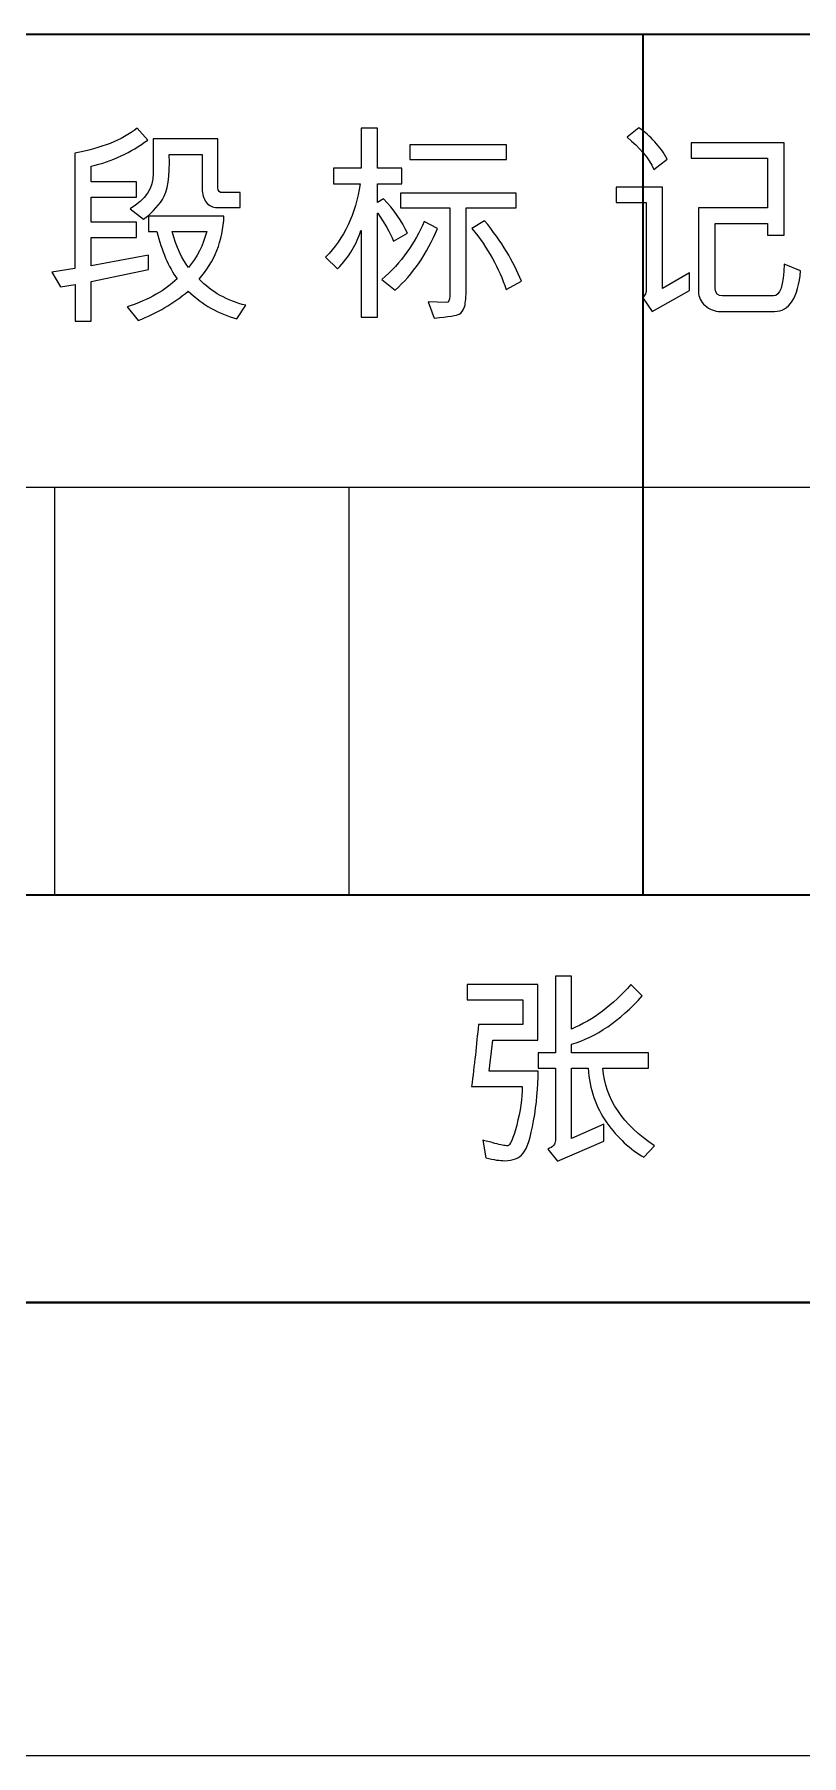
# Model space of a CAD drawing. Header units: millimetres. Extents: x -945 to 945, y -155 to 148.
# Drawn here: x -107.84 to -90.89, y -148.5 to -110.5 of the extents above; entities that cross this region are included whole.
import ezdxf

# ---------------------------------------------------------------- set-up
doc = ezdxf.new("R2010")
doc.units = ezdxf.units.MM
doc.header["$MEASUREMENT"] = 0
doc.layers.add('layer 1', color=7, linetype='Continuous')

msp = doc.modelspace()

# ---------------------------------------------------------------- linework, layer by layer
at = {"layer": 'layer 1', "lineweight": 35}
for points in [[(-70.396, -110.5), (-70.396, -110.5), (-200.396, -110.5), (-200.396, -110.5)], [(-94.396, -110.5), (-94.396, -110.5), (-94.396, -129.5), (-94.396, -129.5)], [(-20.396, -129.5), (-20.396, -129.5), (-120.396, -129.5), (-120.396, -129.5)], [(-420.396, -138.5), (-420.396, -138.5), (-20.396, -138.5), (-20.396, -138.5)], [(-20.396, -138.5), (-20.396, -138.5), (-200.396, -138.5), (-200.396, -138.5)]]:
    msp.add_open_spline(points, degree=3, dxfattribs=at)
at = {"layer": 'layer 1', "color": 3}
for points, knots in [([(-105.3201, -115.6902), (-105.3201, -115.6902), (-106.5853, -115.9544), (-106.5853, -115.9544), (-106.5853, -115.9544), (-106.5853, -116.8292), (-106.5853, -116.8292), (-106.5853, -116.8292), (-106.9397, -116.8292), (-106.9397, -116.8292), (-106.9397, -116.8292), (-106.9397, -116.0187), (-106.9397, -116.0187), (-106.9397, -116.0187), (-107.2587, -116.0759), (-107.2587, -116.0759), (-107.2587, -116.0759), (-107.4516, -115.7521), (-107.4516, -115.7521), (-107.4516, -115.7521), (-106.9436, -115.6675), (-106.9436, -115.6675), (-106.9436, -115.6675), (-106.9436, -113.1182), (-106.9436, -113.1182), (-106.3682, -113.0171), (-105.9088, -112.8352), (-105.5662, -112.5718), (-105.5662, -112.5718), (-105.3342, -112.8313), (-105.3342, -112.8313), (-105.6995, -113.108), (-106.1173, -113.3008), (-106.5853, -113.4098), (-106.5853, -113.4098), (-106.5853, -113.7524), (-106.5853, -113.7524), (-106.5853, -113.7524), (-105.5843, -113.7524), (-105.5843, -113.7524), (-105.5843, -113.7524), (-105.5796, -114.0965), (-105.5796, -114.0965), (-105.5796, -114.0965), (-106.5853, -114.0965), (-106.5853, -114.0965), (-106.5853, -114.0965), (-106.5853, -114.6452), (-106.5853, -114.6452), (-106.5853, -114.6452), (-105.5796, -114.6452), (-105.5796, -114.6452), (-105.5796, -114.6452), (-105.5796, -114.9855), (-105.5796, -114.9855), (-105.5796, -114.9855), (-106.5853, -114.9855), (-106.5853, -114.9855), (-106.5853, -114.9855), (-106.5853, -115.6055), (-106.5853, -115.6055), (-106.5853, -115.6055), (-105.3201, -115.3759), (-105.3201, -115.3759), (-105.3201, -115.3759), (-105.3201, -115.6902), (-105.3201, -115.6902)], [0, 0, 0, 0, 0.0454545, 0.0454545, 0.0454545, 0.0909091, 0.0909091, 0.0909091, 0.1363636, 0.1363636, 0.1363636, 0.1818182, 0.1818182, 0.1818182, 0.2272727, 0.2272727, 0.2272727, 0.2727273, 0.2727273, 0.2727273, 0.3181818, 0.3181818, 0.3181818, 0.3636364, 0.3636364, 0.3636364, 0.4090909, 0.4090909, 0.4090909, 0.4545455, 0.4545455, 0.4545455, 0.5, 0.5, 0.5, 0.5454545, 0.5454545, 0.5454545, 0.5909091, 0.5909091, 0.5909091, 0.6363636, 0.6363636, 0.6363636, 0.6818182, 0.6818182, 0.6818182, 0.7272727, 0.7272727, 0.7272727, 0.7727273, 0.7727273, 0.7727273, 0.8181818, 0.8181818, 0.8181818, 0.8636364, 0.8636364, 0.8636364, 0.9090909, 0.9090909, 0.9090909, 0.9545455, 0.9545455, 0.9545455, 1, 1, 1, 1]), ([(-103.2897, -114.3215), (-103.2897, -114.3215), (-103.7977, -114.3215), (-103.7977, -114.3215), (-103.902, -114.3215), (-103.9835, -114.2823), (-104.0423, -114.2031), (-104.1011, -114.1247), (-104.1309, -114.026), (-104.1309, -113.9084), (-104.1309, -113.9084), (-104.1309, -113.1503), (-104.1309, -113.1503), (-104.1309, -113.1503), (-104.8607, -113.1503), (-104.8607, -113.1503), (-104.8411, -113.6371), (-104.8905, -113.9687), (-105.0104, -114.1459), (-105.1296, -114.3231), (-105.2691, -114.4681), (-105.4283, -114.581), (-105.4283, -114.581), (-105.7246, -114.3536), (-105.7246, -114.3536), (-105.3828, -114.1443), (-105.2119, -113.8856), (-105.2119, -113.5776), (-105.2119, -113.5776), (-105.2119, -112.8062), (-105.2119, -112.8062), (-105.2119, -112.8062), (-103.7836, -112.8062), (-103.7836, -112.8062), (-103.7836, -112.8062), (-103.7836, -113.8896), (-103.7836, -113.8896), (-103.7836, -113.9585), (-103.7491, -113.993), (-103.6801, -113.993), (-103.6801, -113.993), (-103.2897, -113.993), (-103.2897, -113.993), (-103.2897, -113.993), (-103.2897, -114.3215), (-103.2897, -114.3215)], [0, 0, 0, 0, 0.0666667, 0.0666667, 0.0666667, 0.1333333, 0.1333333, 0.1333333, 0.2, 0.2, 0.2, 0.2666667, 0.2666667, 0.2666667, 0.3333333, 0.3333333, 0.3333333, 0.4, 0.4, 0.4, 0.4666667, 0.4666667, 0.4666667, 0.5333333, 0.5333333, 0.5333333, 0.6, 0.6, 0.6, 0.6666667, 0.6666667, 0.6666667, 0.7333333, 0.7333333, 0.7333333, 0.8, 0.8, 0.8, 0.8666667, 0.8666667, 0.8666667, 0.9333333, 0.9333333, 0.9333333, 1, 1, 1, 1]), ([(-99.5946, -114.8914), (-99.5946, -114.8914), (-99.905, -115.0654), (-99.905, -115.0654), (-99.9873, -114.8694), (-100.1033, -114.6641), (-100.2515, -114.4477), (-100.2515, -114.4477), (-100.2609, -114.4477), (-100.2609, -114.4477), (-100.2609, -114.4477), (-100.2609, -116.7446), (-100.2609, -116.7446), (-100.2609, -116.7446), (-100.6191, -116.7446), (-100.6191, -116.7446), (-100.6191, -116.7446), (-100.6191, -114.8295), (-100.6191, -114.8295), (-100.6191, -114.8295), (-100.6285, -114.8295), (-100.6285, -114.8295), (-100.7109, -115.1203), (-100.8818, -115.4009), (-101.1404, -115.6722), (-101.1404, -115.6722), (-101.4046, -115.4174), (-101.4046, -115.4174), (-100.997, -115.0051), (-100.743, -114.4665), (-100.6419, -113.8002), (-100.6419, -113.8002), (-101.2298, -113.8002), (-101.2298, -113.8002), (-101.2298, -113.8002), (-101.2298, -113.456), (-101.2298, -113.456), (-101.2298, -113.456), (-100.6191, -113.456), (-100.6191, -113.456), (-100.6191, -113.456), (-100.6191, -112.5671), (-100.6191, -112.5671), (-100.6191, -112.5671), (-100.2609, -112.5671), (-100.2609, -112.5671), (-100.2609, -112.5671), (-100.2609, -113.456), (-100.2609, -113.456), (-100.2609, -113.456), (-99.7255, -113.456), (-99.7255, -113.456), (-99.7255, -113.456), (-99.7255, -113.8002), (-99.7255, -113.8002), (-99.7255, -113.8002), (-100.2609, -113.8002), (-100.2609, -113.8002), (-100.2609, -113.8002), (-100.2609, -114.2141), (-100.2609, -114.2141), (-100.2609, -114.2141), (-100.1253, -114.1286), (-100.1253, -114.1286), (-99.9003, -114.3646), (-99.7231, -114.6186), (-99.5946, -114.8914)], [0, 0, 0, 0, 0.0454545, 0.0454545, 0.0454545, 0.0909091, 0.0909091, 0.0909091, 0.1363636, 0.1363636, 0.1363636, 0.1818182, 0.1818182, 0.1818182, 0.2272727, 0.2272727, 0.2272727, 0.2727273, 0.2727273, 0.2727273, 0.3181818, 0.3181818, 0.3181818, 0.3636364, 0.3636364, 0.3636364, 0.4090909, 0.4090909, 0.4090909, 0.4545455, 0.4545455, 0.4545455, 0.5, 0.5, 0.5, 0.5454545, 0.5454545, 0.5454545, 0.5909091, 0.5909091, 0.5909091, 0.6363636, 0.6363636, 0.6363636, 0.6818182, 0.6818182, 0.6818182, 0.7272727, 0.7272727, 0.7272727, 0.7727273, 0.7727273, 0.7727273, 0.8181818, 0.8181818, 0.8181818, 0.8636364, 0.8636364, 0.8636364, 0.9090909, 0.9090909, 0.9090909, 0.9545455, 0.9545455, 0.9545455, 1, 1, 1, 1]), ([(-93.8581, -113.2538), (-93.8581, -113.2538), (-94.1544, -113.4788), (-94.1544, -113.4788), (-94.2735, -113.2279), (-94.4711, -112.9912), (-94.747, -112.7693), (-94.747, -112.7693), (-94.4875, -112.5624), (-94.4875, -112.5624), (-94.2273, -112.7403), (-94.0172, -112.9708), (-93.8581, -113.2538)], [0, 0, 0, 0, 0.25, 0.25, 0.25, 0.5, 0.5, 0.5, 0.75, 0.75, 0.75, 1, 1, 1, 1]), ([(-97.4106, -113.2632), (-97.4106, -113.2632), (-99.542, -113.2632), (-99.542, -113.2632), (-99.542, -113.2632), (-99.542, -112.9394), (-99.542, -112.9394), (-99.542, -112.9394), (-97.4106, -112.9394), (-97.4106, -112.9394), (-97.4106, -112.9394), (-97.4106, -113.2632), (-97.4106, -113.2632)], [0, 0, 0, 0, 0.25, 0.25, 0.25, 0.5, 0.5, 0.5, 0.75, 0.75, 0.75, 1, 1, 1, 1]), ([(-90.9137, -115.7176), (-90.9701, -116.3166), (-91.163, -116.616), (-91.4899, -116.616), (-91.4899, -116.616), (-92.6916, -116.616), (-92.6916, -116.616), (-92.8139, -116.616), (-92.9244, -116.5729), (-93.0232, -116.4875), (-93.122, -116.402), (-93.1714, -116.2962), (-93.1714, -116.1707), (-93.1714, -116.1707), (-93.1714, -114.3309), (-93.1714, -114.3309), (-93.1714, -114.3309), (-91.6466, -114.3309), (-91.6466, -114.3309), (-91.6466, -114.3309), (-91.6466, -113.235), (-91.6466, -113.235), (-91.6466, -113.235), (-93.3297, -113.235), (-93.3297, -113.235), (-93.3297, -113.235), (-93.3297, -112.8908), (-93.3297, -112.8908), (-93.3297, -112.8908), (-91.2743, -112.8908), (-91.2743, -112.8908), (-91.2743, -112.8908), (-91.2743, -114.9329), (-91.2743, -114.9329), (-91.2743, -114.9329), (-91.6466, -114.9329), (-91.6466, -114.9329), (-91.6466, -114.9329), (-91.6466, -114.675), (-91.6466, -114.675), (-91.6466, -114.675), (-92.799, -114.675), (-92.799, -114.675), (-92.799, -114.675), (-92.799, -116.1174), (-92.799, -116.1174), (-92.799, -116.2217), (-92.7457, -116.2734), (-92.6383, -116.2734), (-92.6383, -116.2734), (-91.5157, -116.2734), (-91.5157, -116.2734), (-91.3699, -116.2734), (-91.29, -116.0406), (-91.2743, -115.5734), (-91.2743, -115.5734), (-90.9137, -115.7176), (-90.9137, -115.7176)], [0, 0, 0, 0, 0.0526316, 0.0526316, 0.0526316, 0.1052632, 0.1052632, 0.1052632, 0.1578947, 0.1578947, 0.1578947, 0.2105263, 0.2105263, 0.2105263, 0.2631579, 0.2631579, 0.2631579, 0.3157895, 0.3157895, 0.3157895, 0.3684211, 0.3684211, 0.3684211, 0.4210526, 0.4210526, 0.4210526, 0.4736842, 0.4736842, 0.4736842, 0.5263158, 0.5263158, 0.5263158, 0.5789474, 0.5789474, 0.5789474, 0.6315789, 0.6315789, 0.6315789, 0.6842105, 0.6842105, 0.6842105, 0.7368421, 0.7368421, 0.7368421, 0.7894737, 0.7894737, 0.7894737, 0.8421053, 0.8421053, 0.8421053, 0.8947368, 0.8947368, 0.8947368, 0.9473684, 0.9473684, 0.9473684, 1, 1, 1, 1]), ([(-93.3689, -116.1566), (-93.3689, -116.1566), (-94.1912, -116.616), (-94.1912, -116.616), (-94.1912, -116.616), (-94.4021, -116.315), (-94.4021, -116.315), (-94.3488, -116.2648), (-94.3221, -116.199), (-94.3221, -116.1174), (-94.3221, -116.1174), (-94.3221, -114.2141), (-94.3221, -114.2141), (-94.3221, -114.2141), (-94.9861, -114.2141), (-94.9861, -114.2141), (-94.9861, -114.2141), (-94.9861, -113.8692), (-94.9861, -113.8692), (-94.9861, -113.8692), (-93.9662, -113.8692), (-93.9662, -113.8692), (-93.9662, -113.8692), (-93.9662, -116.1088), (-93.9662, -116.1088), (-93.9662, -116.1088), (-93.3689, -115.7662), (-93.3689, -115.7662), (-93.3689, -115.7662), (-93.3689, -116.1566), (-93.3689, -116.1566)], [0, 0, 0, 0, 0.1, 0.1, 0.1, 0.2, 0.2, 0.2, 0.3, 0.3, 0.3, 0.4, 0.4, 0.4, 0.5, 0.5, 0.5, 0.6, 0.6, 0.6, 0.7, 0.7, 0.7, 0.8, 0.8, 0.8, 0.9, 0.9, 0.9, 1, 1, 1, 1]), ([(-97.195, -114.3309), (-97.195, -114.3309), (-98.3042, -114.3309), (-98.3042, -114.3309), (-98.3042, -114.3309), (-98.3042, -116.1747), (-98.3042, -116.1747), (-98.3042, -116.3432), (-98.3176, -116.4624), (-98.3434, -116.5321), (-98.3693, -116.6019), (-98.4061, -116.6497), (-98.4532, -116.6772), (-98.501, -116.7038), (-98.6852, -116.732), (-99.0066, -116.7626), (-99.0066, -116.7626), (-99.1375, -116.4004), (-99.1375, -116.4004), (-99.1375, -116.4004), (-98.7424, -116.4185), (-98.7424, -116.4185), (-98.6891, -116.4185), (-98.6625, -116.3714), (-98.6625, -116.2781), (-98.6625, -116.2781), (-98.6625, -114.3309), (-98.6625, -114.3309), (-98.6625, -114.3309), (-99.749, -114.3309), (-99.749, -114.3309), (-99.749, -114.3309), (-99.749, -114.0071), (-99.749, -114.0071), (-99.749, -114.0071), (-97.195, -114.0071), (-97.195, -114.0071), (-97.195, -114.0071), (-97.195, -114.3309), (-97.195, -114.3309)], [0, 0, 0, 0, 0.0769231, 0.0769231, 0.0769231, 0.1538462, 0.1538462, 0.1538462, 0.2307692, 0.2307692, 0.2307692, 0.3076923, 0.3076923, 0.3076923, 0.3846154, 0.3846154, 0.3846154, 0.4615385, 0.4615385, 0.4615385, 0.5384615, 0.5384615, 0.5384615, 0.6153846, 0.6153846, 0.6153846, 0.6923077, 0.6923077, 0.6923077, 0.7692308, 0.7692308, 0.7692308, 0.8461538, 0.8461538, 0.8461538, 0.9230769, 0.9230769, 0.9230769, 1, 1, 1, 1]), ([(-103.1706, -116.4804), (-103.1706, -116.4804), (-103.3681, -116.7767), (-103.3681, -116.7767), (-103.7711, -116.6709), (-104.1285, -116.4671), (-104.4405, -116.166), (-104.7619, -116.4381), (-105.1296, -116.6544), (-105.5427, -116.8136), (-105.5427, -116.8136), (-105.7865, -116.5172), (-105.7865, -116.5172), (-105.3028, -116.3503), (-104.936, -116.1433), (-104.6867, -115.8972), (-104.8733, -115.6322), (-105.023, -115.2841), (-105.1367, -114.8522), (-105.1367, -114.8522), (-105.3201, -114.8475), (-105.3201, -114.8475), (-105.3201, -114.8475), (-105.3154, -114.5096), (-105.3154, -114.5096), (-105.3154, -114.5096), (-103.6503, -114.5096), (-103.6503, -114.5096), (-103.6762, -115.0599), (-103.8604, -115.5232), (-104.2014, -115.9019), (-103.9247, -116.188), (-103.5806, -116.3808), (-103.1706, -116.4804)], [0, 0, 0, 0, 0.0909091, 0.0909091, 0.0909091, 0.1818182, 0.1818182, 0.1818182, 0.2727273, 0.2727273, 0.2727273, 0.3636364, 0.3636364, 0.3636364, 0.4545455, 0.4545455, 0.4545455, 0.5454545, 0.5454545, 0.5454545, 0.6363636, 0.6363636, 0.6363636, 0.7272727, 0.7272727, 0.7272727, 0.8181818, 0.8181818, 0.8181818, 0.9090909, 0.9090909, 0.9090909, 1, 1, 1, 1]), ([(-98.9361, -114.7832), (-99.1642, -115.339), (-99.4754, -115.7937), (-99.8705, -116.1472), (-99.8705, -116.1472), (-100.1621, -115.9113), (-100.1621, -115.9113), (-99.7365, -115.5373), (-99.4252, -115.1093), (-99.2277, -114.6272), (-99.2277, -114.6272), (-98.9361, -114.7832), (-98.9361, -114.7832)], [0, 0, 0, 0, 0.25, 0.25, 0.25, 0.5, 0.5, 0.5, 0.75, 0.75, 0.75, 1, 1, 1, 1]), ([(-97.0821, -115.9497), (-97.0821, -115.9497), (-97.42, -116.1316), (-97.42, -116.1316), (-97.5713, -115.6628), (-97.8229, -115.2152), (-98.1733, -114.7879), (-98.1733, -114.7879), (-97.895, -114.6131), (-97.895, -114.6131), (-97.5188, -115.074), (-97.2475, -115.5201), (-97.0821, -115.9497)], [0, 0, 0, 0, 0.25, 0.25, 0.25, 0.5, 0.5, 0.5, 0.75, 0.75, 0.75, 1, 1, 1, 1]), ([(-104.0321, -114.8522), (-104.0321, -114.8522), (-104.7941, -114.8522), (-104.7941, -114.8522), (-104.6992, -115.1893), (-104.5801, -115.4542), (-104.4358, -115.6471), (-104.2414, -115.419), (-104.1066, -115.154), (-104.0321, -114.8522)], [0, 0, 0, 0, 0.3333333, 0.3333333, 0.3333333, 0.6666667, 0.6666667, 0.6666667, 1, 1, 1, 1]), ([(-96.7113, -133.3883), (-96.7129, -133.7465), (-96.7458, -134.1118), (-96.8109, -134.4826), (-96.8759, -134.8542), (-96.9535, -135.0941), (-97.0429, -135.203), (-97.1331, -135.3112), (-97.2679, -135.3661), (-97.4482, -135.3661), (-97.5525, -135.3661), (-97.6912, -135.3457), (-97.8645, -135.3065), (-97.8645, -135.3065), (-97.9334, -134.9161), (-97.9334, -134.9161), (-97.8778, -134.9263), (-97.7884, -134.949), (-97.6646, -134.9835), (-97.5407, -135.018), (-97.4466, -135.0353), (-97.3839, -135.0353), (-97.3306, -135.0353), (-97.264, -134.8832), (-97.1848, -134.5782), (-97.1048, -134.2733), (-97.0649, -133.9911), (-97.0649, -133.7308), (-97.0649, -133.7308), (-98.1835, -133.7308), (-98.1835, -133.7308), (-98.1208, -133.2589), (-98.0698, -132.8027), (-98.0322, -132.3621), (-98.0322, -132.3621), (-97.0531, -132.3621), (-97.0531, -132.3621), (-97.0531, -132.3621), (-97.0531, -131.8173), (-97.0531, -131.8173), (-97.0531, -131.8173), (-98.2823, -131.8173), (-98.2823, -131.8173), (-98.2823, -131.8173), (-98.2823, -131.4731), (-98.2823, -131.4731), (-98.2823, -131.4731), (-96.716, -131.4731), (-96.716, -131.4731), (-96.716, -131.4731), (-96.716, -132.7062), (-96.716, -132.7062), (-96.716, -132.7062), (-97.7124, -132.7062), (-97.7124, -132.7062), (-97.7124, -132.7062), (-97.7931, -133.3883), (-97.7931, -133.3883), (-97.7931, -133.3883), (-96.7113, -133.3883), (-96.7113, -133.3883)], [0, 0, 0, 0, 0.05, 0.05, 0.05, 0.1, 0.1, 0.1, 0.15, 0.15, 0.15, 0.2, 0.2, 0.2, 0.25, 0.25, 0.25, 0.3, 0.3, 0.3, 0.35, 0.35, 0.35, 0.4, 0.4, 0.4, 0.45, 0.45, 0.45, 0.5, 0.5, 0.5, 0.55, 0.55, 0.55, 0.6, 0.6, 0.6, 0.65, 0.65, 0.65, 0.7, 0.7, 0.7, 0.75, 0.75, 0.75, 0.8, 0.8, 0.8, 0.85, 0.85, 0.85, 0.9, 0.9, 0.9, 0.95, 0.95, 0.95, 1, 1, 1, 1]), ([(-94.1393, -135.0353), (-94.1393, -135.0353), (-94.3737, -135.2877), (-94.3737, -135.2877), (-94.6794, -135.1191), (-94.953, -134.8659), (-95.1944, -134.5265), (-95.4359, -134.1871), (-95.5731, -133.7873), (-95.6068, -133.3263), (-95.6068, -133.3263), (-95.9721, -133.3263), (-95.9721, -133.3263), (-95.9721, -133.3263), (-95.9721, -134.8746), (-95.9721, -134.8746), (-95.9721, -134.8746), (-95.2579, -134.5602), (-95.2579, -134.5602), (-95.2579, -134.5602), (-95.2579, -134.9318), (-95.2579, -134.9318), (-95.2579, -134.9318), (-96.2841, -135.3778), (-96.2841, -135.3778), (-96.2841, -135.3778), (-96.4957, -135.1089), (-96.4957, -135.1089), (-96.3852, -135.0643), (-96.3303, -135.0023), (-96.3303, -134.9224), (-96.3303, -134.9224), (-96.3303, -133.3263), (-96.3303, -133.3263), (-96.3303, -133.3263), (-96.7113, -133.3263), (-96.7113, -133.3263), (-96.7113, -133.3263), (-96.7113, -132.9845), (-96.7113, -132.9845), (-96.7113, -132.9845), (-96.3303, -132.9845), (-96.3303, -132.9845), (-96.3303, -132.9845), (-96.3303, -131.2897), (-96.3303, -131.2897), (-96.3303, -131.2897), (-95.9721, -131.2897), (-95.9721, -131.2897), (-95.9721, -131.2897), (-95.9721, -132.4609), (-95.9721, -132.4609), (-95.4939, -132.2571), (-95.0588, -131.9294), (-94.6653, -131.4778), (-94.6653, -131.4778), (-94.4121, -131.7279), (-94.4121, -131.7279), (-94.9099, -132.279), (-95.4296, -132.6349), (-95.9721, -132.7964), (-95.9721, -132.7964), (-95.9721, -132.9845), (-95.9721, -132.9845), (-95.9721, -132.9845), (-94.2749, -132.9845), (-94.2749, -132.9845), (-94.2749, -132.9845), (-94.2749, -133.3263), (-94.2749, -133.3263), (-94.2749, -133.3263), (-95.2807, -133.3263), (-95.2807, -133.3263), (-95.225, -134.0036), (-94.8448, -134.5727), (-94.1393, -135.0353)], [0, 0, 0, 0, 0.04, 0.04, 0.04, 0.08, 0.08, 0.08, 0.12, 0.12, 0.12, 0.16, 0.16, 0.16, 0.2, 0.2, 0.2, 0.24, 0.24, 0.24, 0.28, 0.28, 0.28, 0.32, 0.32, 0.32, 0.36, 0.36, 0.36, 0.4, 0.4, 0.4, 0.44, 0.44, 0.44, 0.48, 0.48, 0.48, 0.52, 0.52, 0.52, 0.56, 0.56, 0.56, 0.6, 0.6, 0.6, 0.64, 0.64, 0.64, 0.68, 0.68, 0.68, 0.72, 0.72, 0.72, 0.76, 0.76, 0.76, 0.8, 0.8, 0.8, 0.84, 0.84, 0.84, 0.88, 0.88, 0.88, 0.92, 0.92, 0.92, 0.96, 0.96, 0.96, 1, 1, 1, 1])]:
    msp.add_open_spline(points, degree=3, knots=knots, dxfattribs=at)
at = {"layer": 'layer 1', "lineweight": 18}
for points in [[(-70.396, -120.5), (-70.396, -120.5), (-120.396, -120.5), (-120.396, -120.5)], [(-107.396, -120.5), (-107.396, -120.5), (-107.396, -129.5), (-107.396, -129.5)], [(-100.896, -120.5), (-100.896, -120.5), (-100.896, -129.5), (-100.896, -129.5)], [(-430.396, -148.5), (-430.396, -148.5), (-10.396, -148.5), (-10.396, -148.5)]]:
    msp.add_open_spline(points, degree=3, dxfattribs=at)

doc.saveas('drawing.dxf')
